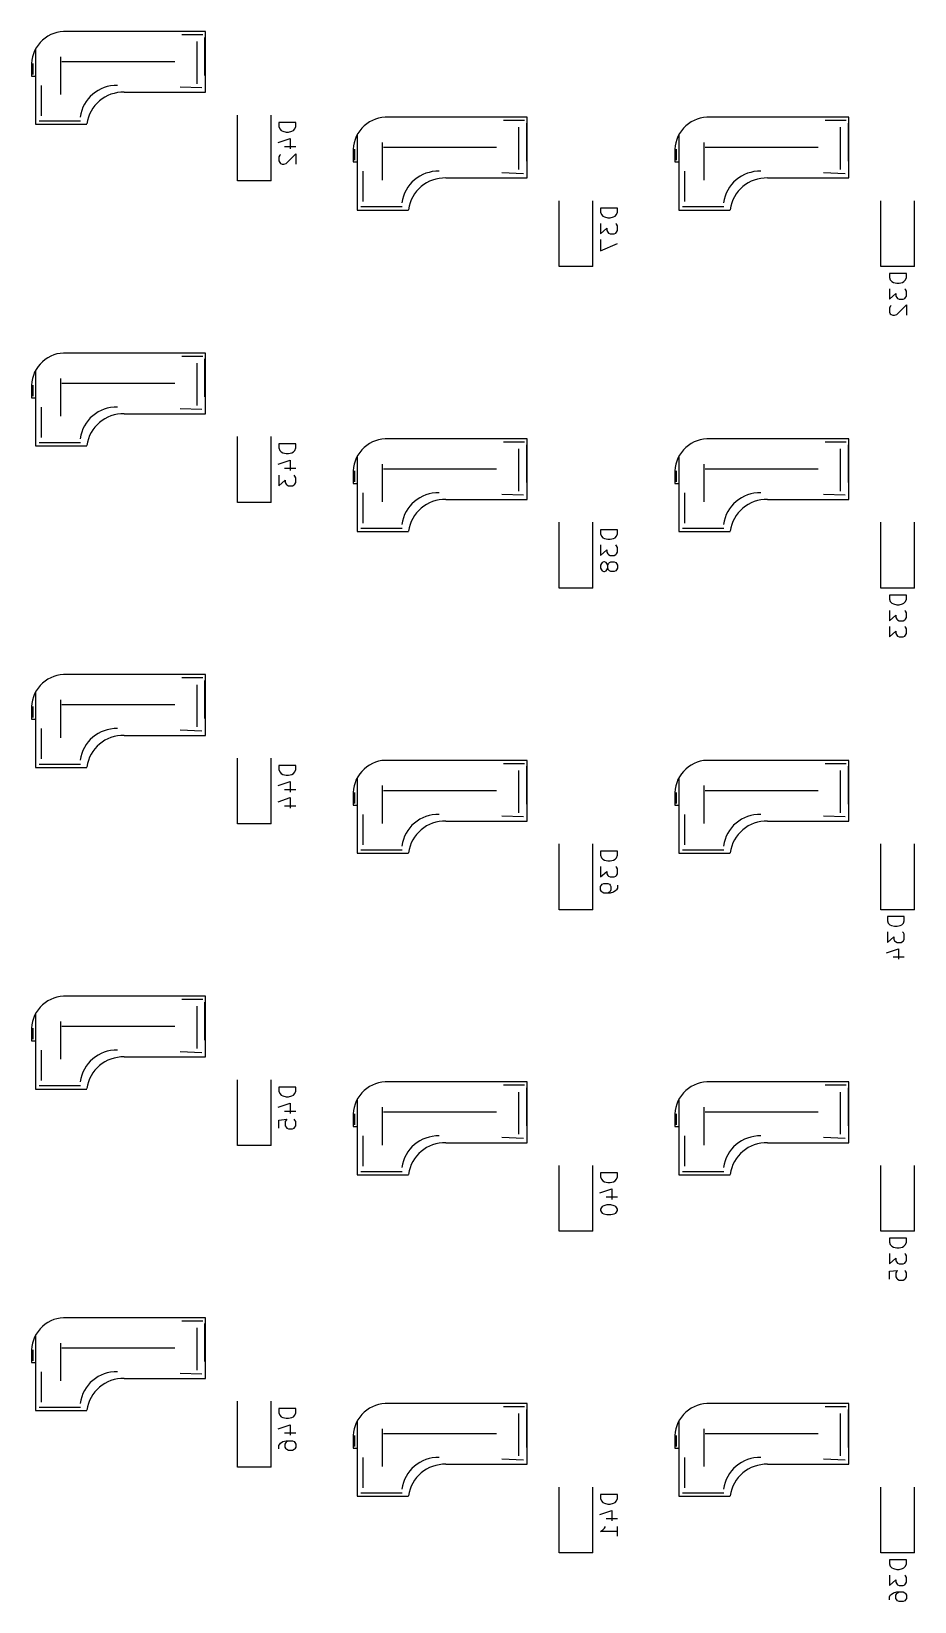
# Model space of a CAD drawing. Extents: x 83 to 346, y -162 to -57.
# Drawn here: x 154.9 to 207.2, y -152.5 to -59.5 of the extents above; entities that cross this region are included whole.
import ezdxf

# ---------------------------------------------------------------- set-up
doc = ezdxf.new("R2010")
doc.units = 0
doc.layers.add('BLACK', color=7, linetype='CONTINUOUS')

msp = doc.modelspace()

# ---------------------------------------------------------------- linework, layer by layer
at = {"layer": 'BLACK', "linetype": 'CONTINUOUS'}
for p, q in [((165.207, -59.5162), (157.007, -59.5162)), ((165.207, -63.1162), (165.207, -59.5162)), ((165.057, -59.7162), (163.807, -59.7162)), ((164.707, -60.1162), (164.707, -62.6162)), ((165.187, -62.1162), (165.187, -59.8662)), ((155.157, -60.5662), (155.157, -65.0162)), ((156.637, -61.0162), (156.637, -63.2562)), ((163.407, -61.3162), (156.707, -61.3162)), ((154.907, -61.4162), (154.907, -62.1662)), ((154.907, -62.1662), (155.107, -62.1662)), ((155.007, -62.0662), (155.007, -61.4162)), ((155.507, -64.5162), (155.507, -62.7162)), ((160.407, -63.1162), (165.207, -63.1162)), ((165.007, -62.8662), (163.707, -62.8162)), ((155.157, -65.0162), (158.187, -65.0162)), ((155.357, -64.8162), (157.807, -64.8162)), ((167.11, -68.3662), (167.11, -64.4662)), ((169.11, -68.3662), (169.11, -64.4662)), ((170.562, -64.9019), (169.562, -64.9019)), ((169.562, -64.9019), (169.562, -65.14)), ((170.562, -65.14), (170.562, -64.9019)), ((184.257, -64.5962), (176.057, -64.5962)), ((184.107, -64.7962), (182.857, -64.7962)), ((184.237, -67.1962), (184.237, -64.9462)), ((184.257, -68.1962), (184.257, -64.5962)), ((203.307, -64.5962), (195.107, -64.5962)), ((203.157, -64.7962), (201.907, -64.7962)), ((203.287, -67.1962), (203.287, -64.9462)), ((203.307, -68.1962), (203.307, -64.5962)), ((169.515, -66.0924), (170.229, -65.8543)), ((169.562, -65.14), (169.61, -65.2829)), ((169.61, -65.2829), (169.705, -65.3781)), ((169.705, -65.3781), (169.8, -65.4257)), ((169.8, -65.4257), (169.991, -65.4733)), ((169.991, -65.4733), (170.134, -65.4733)), ((170.134, -65.4733), (170.324, -65.4257)), ((170.229, -65.8543), (170.229, -66.4733)), ((170.324, -65.4257), (170.419, -65.3781)), ((170.419, -65.3781), (170.515, -65.2829)), ((170.515, -65.2829), (170.562, -65.14)), ((174.207, -65.6462), (174.207, -70.0962)), ((183.757, -65.1962), (183.757, -67.6962)), ((193.257, -65.6462), (193.257, -70.0962)), ((202.807, -65.1962), (202.807, -67.6962)), ((169.61, -66.8543), (169.562, -66.9495)), ((169.562, -66.9495), (169.562, -67.1876)), ((169.658, -66.8067), (169.61, -66.8543)), ((169.896, -66.3305), (170.562, -66.3305)), ((169.991, -67.3305), (170.562, -66.7591)), ((170.562, -66.7591), (170.562, -67.3781)), ((173.957, -66.4962), (173.957, -67.2462)), ((174.057, -67.1462), (174.057, -66.4962)), ((175.687, -66.0962), (175.687, -68.3362)), ((182.457, -66.3962), (175.757, -66.3962)), ((193.007, -66.4962), (193.007, -67.2462)), ((193.107, -67.1462), (193.107, -66.4962)), ((194.737, -66.0962), (194.737, -68.3362)), ((201.507, -66.3962), (194.807, -66.3962)), ((169.562, -67.1876), (169.61, -67.2829)), ((169.61, -67.2829), (169.658, -67.3305)), ((169.658, -67.3305), (169.753, -67.3781)), ((169.753, -67.3781), (169.848, -67.3781)), ((169.848, -67.3781), (169.991, -67.3305)), ((173.957, -67.2462), (174.157, -67.2462)), ((174.557, -69.5962), (174.557, -67.7962)), ((184.057, -67.9462), (182.757, -67.8962)), ((193.007, -67.2462), (193.207, -67.2462)), ((193.607, -69.5962), (193.607, -67.7962)), ((203.107, -67.9462), (201.807, -67.8962)), ((169.11, -68.3662), (167.11, -68.3662)), ((179.457, -68.1962), (184.257, -68.1962)), ((198.507, -68.1962), (203.307, -68.1962)), ((186.16, -73.4462), (186.16, -69.5462)), ((188.16, -73.4462), (188.16, -69.5462)), ((205.21, -73.4462), (205.21, -69.5462)), ((207.21, -73.4462), (207.21, -69.5462)), ((174.207, -70.0962), (177.237, -70.0962)), ((174.407, -69.8962), (176.857, -69.8962)), ((189.612, -69.9819), (188.612, -69.9819)), ((188.612, -69.9819), (188.612, -70.22)), ((188.612, -70.22), (188.66, -70.3629)), ((188.66, -70.3629), (188.755, -70.4581)), ((188.755, -70.4581), (188.85, -70.5057)), ((188.85, -70.5057), (189.041, -70.5533)), ((189.041, -70.5533), (189.184, -70.5533)), ((189.184, -70.5533), (189.374, -70.5057)), ((189.374, -70.5057), (189.469, -70.4581)), ((189.469, -70.4581), (189.565, -70.3629)), ((189.565, -70.3629), (189.612, -70.22)), ((189.612, -70.22), (189.612, -69.9819)), ((193.257, -70.0962), (196.287, -70.0962)), ((193.457, -69.8962), (195.907, -69.8962)), ((188.612, -70.8867), (188.612, -71.5057)), ((188.612, -71.5057), (188.993, -71.1724)), ((188.993, -71.1724), (188.993, -71.3153)), ((188.993, -71.3153), (189.041, -71.4105)), ((189.041, -71.4105), (189.088, -71.4581)), ((189.088, -71.4581), (189.184, -71.5057)), ((189.184, -71.5057), (189.422, -71.5057)), ((189.422, -71.5057), (189.517, -71.4581)), ((189.565, -70.9343), (189.517, -70.8867)), ((189.517, -71.4581), (189.565, -71.4105)), ((189.612, -71.0295), (189.565, -70.9343)), ((189.565, -71.4105), (189.612, -71.3153)), ((189.612, -71.3153), (189.612, -71.0295)), ((188.612, -71.8391), (188.612, -72.5057)), ((188.612, -72.5057), (189.612, -72.0772)), ((188.16, -73.4462), (186.16, -73.4462)), ((207.21, -73.4462), (205.21, -73.4462)), ((206.726, -73.8554), (205.726, -73.8554)), ((205.726, -73.8554), (205.726, -74.0935)), ((205.726, -74.0935), (205.773, -74.2364)), ((205.773, -74.2364), (205.869, -74.3316)), ((205.869, -74.3316), (205.964, -74.3792)), ((205.964, -74.3792), (206.154, -74.4268)), ((206.297, -74.4268), (206.488, -74.3792)), ((206.488, -74.3792), (206.583, -74.3316)), ((206.583, -74.3316), (206.678, -74.2364)), ((206.678, -74.2364), (206.726, -74.0935)), ((206.726, -74.0935), (206.726, -73.8554)), ((205.726, -74.7602), (205.726, -75.3792)), ((205.726, -75.3792), (206.107, -75.0459)), ((206.107, -75.0459), (206.107, -75.1887)), ((206.107, -75.1887), (206.154, -75.284)), ((206.154, -74.4268), (206.297, -74.4268)), ((206.154, -75.284), (206.202, -75.3316)), ((206.202, -75.3316), (206.297, -75.3792)), ((206.535, -75.3792), (206.631, -75.3316)), ((206.678, -74.8078), (206.631, -74.7602)), ((206.631, -75.3316), (206.678, -75.284)), ((206.726, -74.903), (206.678, -74.8078)), ((206.678, -75.284), (206.726, -75.1887)), ((206.726, -75.1887), (206.726, -74.903)), ((205.773, -75.8078), (205.726, -75.903)), ((205.726, -75.903), (205.726, -76.1411)), ((205.726, -76.1411), (205.773, -76.2364)), ((205.821, -75.7602), (205.773, -75.8078)), ((205.773, -76.2364), (205.821, -76.284)), ((206.154, -76.284), (206.726, -75.7126)), ((206.297, -75.3792), (206.535, -75.3792)), ((206.726, -75.7126), (206.726, -76.3316)), ((205.821, -76.284), (205.916, -76.3316)), ((205.916, -76.3316), (206.011, -76.3316)), ((206.011, -76.3316), (206.154, -76.284)), ((165.207, -78.5662), (157.007, -78.5662)), ((165.057, -78.7662), (163.807, -78.7662)), ((165.187, -81.1662), (165.187, -78.9162)), ((165.207, -82.1662), (165.207, -78.5662)), ((155.157, -79.6162), (155.157, -84.0662)), ((164.707, -79.1662), (164.707, -81.6662)), ((154.907, -80.4662), (154.907, -81.2162)), ((155.007, -81.1162), (155.007, -80.4662)), ((156.637, -80.0662), (156.637, -82.3062)), ((163.407, -80.3662), (156.707, -80.3662)), ((154.907, -81.2162), (155.107, -81.2162)), ((155.507, -83.5662), (155.507, -81.7662)), ((160.407, -82.1662), (165.207, -82.1662)), ((165.007, -81.9162), (163.707, -81.8662)), ((167.11, -87.4162), (167.11, -83.5162)), ((169.11, -87.4162), (169.11, -83.5162)), ((184.257, -83.6462), (176.057, -83.6462)), ((184.257, -87.2462), (184.257, -83.6462)), ((203.307, -83.6462), (195.107, -83.6462)), ((203.307, -87.2462), (203.307, -83.6462)), ((155.157, -84.0662), (158.187, -84.0662)), ((155.357, -83.8662), (157.807, -83.8662)), ((170.562, -83.9519), (169.562, -83.9519)), ((169.562, -83.9519), (169.562, -84.19)), ((169.562, -84.19), (169.61, -84.3329)), ((169.61, -84.3329), (169.705, -84.4281)), ((169.705, -84.4281), (169.8, -84.4757)), ((169.8, -84.4757), (169.991, -84.5233)), ((169.991, -84.5233), (170.134, -84.5233)), ((170.134, -84.5233), (170.324, -84.4757)), ((170.324, -84.4757), (170.419, -84.4281)), ((170.419, -84.4281), (170.515, -84.3329)), ((170.515, -84.3329), (170.562, -84.19)), ((170.562, -84.19), (170.562, -83.9519)), ((184.107, -83.8462), (182.857, -83.8462)), ((183.757, -84.2462), (183.757, -86.7462)), ((184.237, -86.2462), (184.237, -83.9962)), ((203.157, -83.8462), (201.907, -83.8462)), ((202.807, -84.2462), (202.807, -86.7462)), ((203.287, -86.2462), (203.287, -83.9962)), ((169.515, -85.1424), (170.229, -84.9043)), ((169.896, -85.3805), (170.562, -85.3805)), ((170.229, -84.9043), (170.229, -85.5233)), ((173.957, -85.5462), (173.957, -86.2962)), ((174.057, -86.1962), (174.057, -85.5462)), ((174.207, -84.6962), (174.207, -89.1462)), ((175.687, -85.1462), (175.687, -87.3862)), ((182.457, -85.4462), (175.757, -85.4462)), ((193.007, -85.5462), (193.007, -86.2962)), ((193.107, -86.1962), (193.107, -85.5462)), ((193.257, -84.6962), (193.257, -89.1462)), ((194.737, -85.1462), (194.737, -87.3862)), ((201.507, -85.4462), (194.807, -85.4462)), ((169.562, -85.8091), (169.562, -86.4281)), ((169.562, -86.4281), (169.943, -86.0948)), ((169.943, -86.0948), (169.943, -86.2376)), ((169.943, -86.2376), (169.991, -86.3329)), ((169.991, -86.3329), (170.038, -86.3805)), ((170.038, -86.3805), (170.134, -86.4281)), ((170.134, -86.4281), (170.372, -86.4281)), ((170.372, -86.4281), (170.467, -86.3805)), ((170.515, -85.8567), (170.467, -85.8091)), ((170.467, -86.3805), (170.515, -86.3329)), ((170.562, -85.9519), (170.515, -85.8567)), ((170.515, -86.3329), (170.562, -86.2376)), ((170.562, -86.2376), (170.562, -85.9519)), ((173.957, -86.2962), (174.157, -86.2962)), ((193.007, -86.2962), (193.207, -86.2962)), ((169.11, -87.4162), (167.11, -87.4162)), ((174.557, -88.6462), (174.557, -86.8462)), ((179.457, -87.2462), (184.257, -87.2462)), ((184.057, -86.9962), (182.757, -86.9462)), ((193.607, -88.6462), (193.607, -86.8462)), ((198.507, -87.2462), (203.307, -87.2462)), ((203.107, -86.9962), (201.807, -86.9462)), ((174.207, -89.1462), (177.237, -89.1462)), ((174.407, -88.9462), (176.857, -88.9462)), ((186.16, -92.4962), (186.16, -88.5962)), ((188.16, -92.4962), (188.16, -88.5962)), ((189.612, -89.0319), (188.612, -89.0319)), ((188.612, -89.0319), (188.612, -89.27)), ((188.612, -89.27), (188.66, -89.4129)), ((189.565, -89.4129), (189.612, -89.27)), ((189.612, -89.27), (189.612, -89.0319)), ((193.257, -89.1462), (196.287, -89.1462)), ((193.457, -88.9462), (195.907, -88.9462)), ((205.21, -92.4962), (205.21, -88.5962)), ((207.21, -92.4962), (207.21, -88.5962)), ((188.612, -89.9367), (188.612, -90.5557)), ((188.612, -90.5557), (188.993, -90.2224)), ((188.66, -89.4129), (188.755, -89.5081)), ((188.755, -89.5081), (188.85, -89.5557)), ((188.85, -89.5557), (189.041, -89.6033)), ((188.993, -90.2224), (188.993, -90.3652)), ((189.041, -89.6033), (189.184, -89.6033)), ((189.184, -89.6033), (189.374, -89.5557)), ((189.374, -89.5557), (189.469, -89.5081)), ((189.469, -89.5081), (189.565, -89.4129)), ((189.565, -89.9843), (189.517, -89.9367)), ((189.612, -90.0795), (189.565, -89.9843)), ((189.612, -90.3652), (189.612, -90.0795)), ((188.66, -91.0319), (188.612, -91.1272)), ((188.612, -91.1272), (188.612, -91.3176)), ((188.708, -90.9843), (188.66, -91.0319)), ((188.803, -90.9367), (188.708, -90.9843)), ((188.85, -90.9367), (188.803, -90.9367)), ((188.946, -90.9843), (188.85, -90.9367)), ((188.993, -91.0319), (188.946, -90.9843)), ((188.993, -90.3652), (189.041, -90.4605)), ((189.041, -91.1272), (188.993, -91.0319)), ((189.041, -90.4605), (189.088, -90.5081)), ((189.041, -91.1272), (189.088, -91.0319)), ((189.041, -91.3176), (189.041, -91.1272)), ((189.088, -90.5081), (189.184, -90.5557)), ((189.088, -91.0319), (189.136, -90.9843)), ((189.136, -90.9843), (189.231, -90.9367)), ((189.184, -90.5557), (189.422, -90.5557)), ((189.231, -90.9367), (189.422, -90.9367)), ((189.422, -90.5557), (189.517, -90.5081)), ((189.422, -90.9367), (189.517, -90.9843)), ((189.517, -90.5081), (189.565, -90.4605)), ((189.517, -90.9843), (189.565, -91.0319)), ((189.565, -90.4605), (189.612, -90.3652)), ((189.565, -91.0319), (189.612, -91.1272)), ((189.612, -91.1272), (189.612, -91.3176)), ((188.612, -91.3176), (188.66, -91.4129)), ((188.66, -91.4129), (188.708, -91.4605)), ((188.708, -91.4605), (188.803, -91.5081)), ((188.803, -91.5081), (188.85, -91.5081)), ((188.85, -91.5081), (188.946, -91.4605)), ((188.946, -91.4605), (188.993, -91.4129)), ((188.993, -91.4129), (189.041, -91.3176)), ((189.088, -91.4129), (189.041, -91.3176)), ((189.136, -91.4605), (189.088, -91.4129)), ((189.231, -91.5081), (189.136, -91.4605)), ((189.422, -91.5081), (189.231, -91.5081)), ((189.517, -91.4605), (189.422, -91.5081)), ((189.565, -91.4129), (189.517, -91.4605)), ((189.612, -91.3176), (189.565, -91.4129)), ((188.16, -92.4962), (186.16, -92.4962)), ((207.21, -92.4962), (205.21, -92.4962)), ((206.726, -92.9054), (205.726, -92.9054)), ((205.726, -92.9054), (205.726, -93.1435)), ((206.726, -93.1435), (206.726, -92.9054)), ((205.726, -93.1435), (205.773, -93.2864)), ((205.726, -93.8102), (205.726, -94.4292)), ((205.773, -93.2864), (205.869, -93.3816)), ((205.869, -93.3816), (205.964, -93.4292)), ((205.964, -93.4292), (206.154, -93.4768)), ((206.154, -93.4768), (206.297, -93.4768)), ((206.297, -93.4768), (206.488, -93.4292)), ((206.488, -93.4292), (206.583, -93.3816)), ((206.583, -93.3816), (206.678, -93.2864)), ((206.678, -93.8578), (206.631, -93.8102)), ((206.678, -93.2864), (206.726, -93.1435)), ((206.726, -93.953), (206.678, -93.8578)), ((205.726, -94.4292), (206.107, -94.0959)), ((205.726, -94.7626), (205.726, -95.3816)), ((206.107, -94.0959), (206.107, -94.2387)), ((206.107, -94.2387), (206.154, -94.334)), ((206.154, -94.334), (206.202, -94.3816)), ((206.202, -94.3816), (206.297, -94.4292)), ((206.297, -94.4292), (206.535, -94.4292)), ((206.535, -94.4292), (206.631, -94.3816)), ((206.631, -94.3816), (206.678, -94.334)), ((206.678, -94.8102), (206.631, -94.7626)), ((206.678, -94.334), (206.726, -94.2387)), ((206.726, -94.9054), (206.678, -94.8102)), ((206.726, -94.2387), (206.726, -93.953)), ((205.726, -95.3816), (206.107, -95.0483)), ((206.107, -95.0483), (206.107, -95.1911)), ((206.107, -95.1911), (206.154, -95.2864)), ((206.154, -95.2864), (206.202, -95.334)), ((206.202, -95.334), (206.297, -95.3816)), ((206.297, -95.3816), (206.535, -95.3816)), ((206.535, -95.3816), (206.631, -95.334)), ((206.631, -95.334), (206.678, -95.2864)), ((206.678, -95.2864), (206.726, -95.1911)), ((206.726, -95.1911), (206.726, -94.9054)), ((165.207, -97.6162), (157.007, -97.6162)), ((165.207, -101.216), (165.207, -97.6162)), ((165.057, -97.8162), (163.807, -97.8162)), ((164.707, -98.2162), (164.707, -100.716)), ((165.187, -100.216), (165.187, -97.9662)), ((154.907, -99.5162), (154.907, -100.266)), ((155.007, -100.166), (155.007, -99.5162)), ((155.157, -98.6662), (155.157, -103.116)), ((156.637, -99.1162), (156.637, -101.356)), ((163.407, -99.4162), (156.707, -99.4162)), ((154.907, -100.266), (155.107, -100.266)), ((155.507, -102.616), (155.507, -100.816)), ((160.407, -101.216), (165.207, -101.216)), ((165.007, -100.966), (163.707, -100.916)), ((155.157, -103.116), (158.187, -103.116)), ((155.357, -102.916), (157.807, -102.916)), ((167.11, -106.466), (167.11, -102.566)), ((169.11, -106.466), (169.11, -102.566)), ((170.562, -103.002), (169.562, -103.002)), ((169.562, -103.002), (169.562, -103.24)), ((169.562, -103.24), (169.61, -103.383)), ((170.515, -103.383), (170.562, -103.24)), ((170.562, -103.24), (170.562, -103.002)), ((184.257, -102.696), (176.057, -102.696)), ((184.107, -102.896), (182.857, -102.896)), ((184.237, -105.296), (184.237, -103.046)), ((184.257, -106.296), (184.257, -102.696)), ((203.307, -102.696), (195.107, -102.696)), ((203.157, -102.896), (201.907, -102.896)), ((203.287, -105.296), (203.287, -103.046)), ((203.307, -106.296), (203.307, -102.696)), ((169.515, -104.192), (170.229, -103.954)), ((169.61, -103.383), (169.705, -103.478)), ((169.705, -103.478), (169.8, -103.526)), ((169.8, -103.526), (169.991, -103.573)), ((169.991, -103.573), (170.134, -103.573)), ((170.134, -103.573), (170.324, -103.526)), ((170.229, -103.954), (170.229, -104.573)), ((170.324, -103.526), (170.419, -103.478)), ((170.419, -103.478), (170.515, -103.383)), ((174.207, -103.746), (174.207, -108.196)), ((183.757, -103.296), (183.757, -105.796)), ((193.257, -103.746), (193.257, -108.196)), ((202.807, -103.296), (202.807, -105.796)), ((169.515, -105.145), (170.229, -104.907)), ((169.896, -104.43), (170.562, -104.43)), ((170.229, -104.907), (170.229, -105.526)), ((173.957, -104.596), (173.957, -105.346)), ((174.057, -105.246), (174.057, -104.596)), ((175.687, -104.196), (175.687, -106.436)), ((182.457, -104.496), (175.757, -104.496)), ((193.007, -104.596), (193.007, -105.346)), ((193.107, -105.246), (193.107, -104.596)), ((194.737, -104.196), (194.737, -106.436)), ((201.507, -104.496), (194.807, -104.496)), ((169.896, -105.383), (170.562, -105.383)), ((173.957, -105.346), (174.157, -105.346)), ((174.557, -107.696), (174.557, -105.896)), ((184.057, -106.046), (182.757, -105.996)), ((193.007, -105.346), (193.207, -105.346)), ((193.607, -107.696), (193.607, -105.896)), ((203.107, -106.046), (201.807, -105.996)), ((169.11, -106.466), (167.11, -106.466)), ((179.457, -106.296), (184.257, -106.296)), ((198.507, -106.296), (203.307, -106.296)), ((186.16, -111.546), (186.16, -107.646)), ((188.16, -111.546), (188.16, -107.646)), ((205.21, -111.546), (205.21, -107.646)), ((207.21, -111.546), (207.21, -107.646)), ((174.207, -108.196), (177.237, -108.196)), ((174.407, -107.996), (176.857, -107.996)), ((189.612, -108.082), (188.612, -108.082)), ((188.612, -108.082), (188.612, -108.32)), ((188.612, -108.32), (188.66, -108.463)), ((188.66, -108.463), (188.755, -108.558)), ((188.755, -108.558), (188.85, -108.606)), ((188.85, -108.606), (189.041, -108.653)), ((189.041, -108.653), (189.184, -108.653)), ((189.184, -108.653), (189.374, -108.606)), ((189.374, -108.606), (189.469, -108.558)), ((189.469, -108.558), (189.565, -108.463)), ((189.565, -108.463), (189.612, -108.32)), ((189.612, -108.32), (189.612, -108.082)), ((193.257, -108.196), (196.287, -108.196)), ((193.457, -107.996), (195.907, -107.996)), ((188.612, -108.987), (188.612, -109.606)), ((188.612, -109.606), (188.993, -109.272)), ((188.993, -109.272), (188.993, -109.415)), ((188.993, -109.415), (189.041, -109.51)), ((189.041, -109.51), (189.088, -109.558)), ((189.088, -109.558), (189.184, -109.606)), ((189.184, -109.606), (189.422, -109.606)), ((189.422, -109.606), (189.517, -109.558)), ((189.565, -109.034), (189.517, -108.987)), ((189.517, -109.558), (189.565, -109.51)), ((189.612, -109.13), (189.565, -109.034)), ((189.565, -109.51), (189.612, -109.415)), ((189.612, -109.415), (189.612, -109.13)), ((188.612, -110.177), (188.66, -110.082)), ((188.612, -110.368), (188.612, -110.177)), ((188.66, -110.463), (188.612, -110.368)), ((188.66, -110.082), (188.708, -110.034)), ((188.708, -110.51), (188.66, -110.463)), ((188.708, -110.034), (188.803, -109.987)), ((188.803, -110.558), (188.708, -110.51)), ((188.803, -109.987), (189.041, -109.987)), ((189.184, -110.558), (188.803, -110.558)), ((189.041, -109.987), (189.136, -110.034)), ((189.136, -110.51), (189.041, -110.558)), ((189.136, -110.034), (189.184, -110.082)), ((189.184, -110.463), (189.136, -110.51)), ((189.184, -110.082), (189.231, -110.177)), ((189.231, -110.368), (189.184, -110.463)), ((189.374, -110.51), (189.184, -110.558)), ((189.231, -110.177), (189.231, -110.368)), ((189.517, -110.415), (189.374, -110.51)), ((189.565, -110.368), (189.517, -110.415)), ((189.612, -110.272), (189.565, -110.368)), ((189.612, -110.082), (189.612, -110.272)), ((188.16, -111.546), (186.16, -111.546)), ((207.21, -111.546), (205.21, -111.546)), ((206.599, -111.955), (205.599, -111.955)), ((205.599, -111.955), (205.599, -112.194)), ((205.599, -112.194), (205.646, -112.336)), ((205.646, -112.336), (205.742, -112.432)), ((205.742, -112.432), (205.837, -112.479)), ((205.837, -112.479), (206.027, -112.527)), ((206.027, -112.527), (206.17, -112.527)), ((206.17, -112.527), (206.361, -112.479)), ((206.361, -112.479), (206.456, -112.432)), ((206.456, -112.432), (206.551, -112.336)), ((206.551, -112.336), (206.599, -112.194)), ((206.599, -112.194), (206.599, -111.955)), ((205.599, -112.86), (205.599, -113.479)), ((205.599, -113.479), (205.98, -113.146)), ((205.98, -113.146), (205.98, -113.289)), ((205.98, -113.289), (206.027, -113.384)), ((206.027, -113.384), (206.075, -113.432)), ((206.075, -113.432), (206.17, -113.479)), ((206.17, -113.479), (206.408, -113.479)), ((206.408, -113.479), (206.504, -113.432)), ((206.551, -112.908), (206.504, -112.86)), ((206.504, -113.432), (206.551, -113.384)), ((206.599, -113.003), (206.551, -112.908)), ((206.551, -113.384), (206.599, -113.289)), ((206.599, -113.289), (206.599, -113.003)), ((205.551, -114.098), (206.265, -113.86)), ((205.932, -114.336), (206.599, -114.336)), ((206.265, -113.86), (206.265, -114.479)), ((165.207, -116.666), (157.007, -116.666)), ((165.057, -116.866), (163.807, -116.866)), ((165.187, -119.266), (165.187, -117.016)), ((165.207, -120.266), (165.207, -116.666)), ((155.157, -117.716), (155.157, -122.166)), ((164.707, -117.266), (164.707, -119.766)), ((154.907, -118.566), (154.907, -119.316)), ((155.007, -119.216), (155.007, -118.566)), ((156.637, -118.166), (156.637, -120.406)), ((163.407, -118.466), (156.707, -118.466)), ((154.907, -119.316), (155.107, -119.316)), ((155.507, -121.666), (155.507, -119.866)), ((165.007, -120.016), (163.707, -119.966)), ((160.407, -120.266), (165.207, -120.266)), ((167.11, -125.516), (167.11, -121.616)), ((169.11, -125.516), (169.11, -121.616)), ((184.257, -121.746), (176.057, -121.746)), ((184.257, -125.346), (184.257, -121.746)), ((203.307, -121.746), (195.107, -121.746)), ((203.307, -125.346), (203.307, -121.746)), ((155.157, -122.166), (158.187, -122.166)), ((155.357, -121.966), (157.807, -121.966)), ((170.562, -122.052), (169.562, -122.052)), ((169.562, -122.052), (169.562, -122.29)), ((169.562, -122.29), (169.61, -122.433)), ((169.61, -122.433), (169.705, -122.528)), ((169.705, -122.528), (169.8, -122.576)), ((169.8, -122.576), (169.991, -122.623)), ((169.991, -122.623), (170.134, -122.623)), ((170.134, -122.623), (170.324, -122.576)), ((170.324, -122.576), (170.419, -122.528)), ((170.419, -122.528), (170.515, -122.433)), ((170.515, -122.433), (170.562, -122.29)), ((170.562, -122.29), (170.562, -122.052)), ((184.107, -121.946), (182.857, -121.946)), ((183.757, -122.346), (183.757, -124.846)), ((184.237, -124.346), (184.237, -122.096)), ((203.157, -121.946), (201.907, -121.946)), ((202.807, -122.346), (202.807, -124.846)), ((203.287, -124.346), (203.287, -122.096)), ((169.515, -123.242), (170.229, -123.004)), ((169.896, -123.48), (170.562, -123.48)), ((170.229, -123.004), (170.229, -123.623)), ((173.957, -123.646), (173.957, -124.396)), ((174.057, -124.296), (174.057, -123.646)), ((174.207, -122.796), (174.207, -127.246)), ((175.687, -123.246), (175.687, -125.486)), ((182.457, -123.546), (175.757, -123.546)), ((193.007, -123.646), (193.007, -124.396)), ((193.107, -124.296), (193.107, -123.646)), ((193.257, -122.796), (193.257, -127.246)), ((194.737, -123.246), (194.737, -125.486)), ((201.507, -123.546), (194.807, -123.546)), ((169.562, -124.004), (170.038, -123.957)), ((169.562, -124.48), (169.562, -124.004)), ((169.991, -124.004), (169.943, -124.1)), ((169.943, -124.1), (169.943, -124.338)), ((169.943, -124.338), (169.991, -124.433)), ((170.038, -123.957), (169.991, -124.004)), ((169.991, -124.433), (170.038, -124.48)), ((170.038, -124.48), (170.134, -124.528)), ((170.134, -124.528), (170.372, -124.528)), ((170.372, -124.528), (170.467, -124.48)), ((170.515, -124.004), (170.467, -123.957)), ((170.467, -124.48), (170.515, -124.433)), ((170.562, -124.1), (170.515, -124.004)), ((170.515, -124.433), (170.562, -124.338)), ((170.562, -124.338), (170.562, -124.1)), ((173.957, -124.396), (174.157, -124.396)), ((193.007, -124.396), (193.207, -124.396)), ((169.11, -125.516), (167.11, -125.516)), ((174.557, -126.746), (174.557, -124.946)), ((179.457, -125.346), (184.257, -125.346)), ((184.057, -125.096), (182.757, -125.046)), ((193.607, -126.746), (193.607, -124.946)), ((198.507, -125.346), (203.307, -125.346)), ((203.107, -125.096), (201.807, -125.046)), ((174.207, -127.246), (177.237, -127.246)), ((174.407, -127.046), (176.857, -127.046)), ((186.16, -130.596), (186.16, -126.696)), ((188.16, -130.596), (188.16, -126.696)), ((189.612, -127.132), (188.612, -127.132)), ((188.612, -127.132), (188.612, -127.37)), ((188.612, -127.37), (188.66, -127.513)), ((189.565, -127.513), (189.612, -127.37)), ((189.612, -127.37), (189.612, -127.132)), ((193.257, -127.246), (196.287, -127.246)), ((193.457, -127.046), (195.907, -127.046)), ((205.21, -130.596), (205.21, -126.696)), ((207.21, -130.596), (207.21, -126.696)), ((188.565, -128.322), (189.279, -128.084)), ((188.66, -127.513), (188.755, -127.608)), ((188.755, -127.608), (188.85, -127.656)), ((188.85, -127.656), (189.041, -127.703)), ((189.041, -127.703), (189.184, -127.703)), ((189.184, -127.703), (189.374, -127.656)), ((189.279, -128.084), (189.279, -128.703)), ((189.374, -127.656), (189.469, -127.608)), ((189.469, -127.608), (189.565, -127.513)), ((188.66, -129.18), (188.612, -129.275)), ((188.612, -129.275), (188.612, -129.37)), ((188.708, -129.132), (188.66, -129.18)), ((188.803, -129.084), (188.708, -129.132)), ((188.993, -129.037), (188.803, -129.084)), ((188.946, -128.56), (189.612, -128.56)), ((189.231, -129.037), (188.993, -129.037)), ((189.422, -129.084), (189.231, -129.037)), ((189.517, -129.132), (189.422, -129.084)), ((189.565, -129.18), (189.517, -129.132)), ((189.612, -129.275), (189.565, -129.18)), ((189.612, -129.37), (189.612, -129.275)), ((188.612, -129.37), (188.66, -129.465)), ((188.66, -129.465), (188.708, -129.513)), ((188.708, -129.513), (188.803, -129.56)), ((188.803, -129.56), (188.993, -129.608)), ((188.993, -129.608), (189.231, -129.608)), ((189.231, -129.608), (189.422, -129.56)), ((189.422, -129.56), (189.517, -129.513)), ((189.517, -129.513), (189.565, -129.465)), ((189.565, -129.465), (189.612, -129.37)), ((188.16, -130.596), (186.16, -130.596)), ((207.21, -130.596), (205.21, -130.596)), ((206.726, -131.005), (205.726, -131.005)), ((205.726, -131.005), (205.726, -131.244)), ((206.726, -131.244), (206.726, -131.005)), ((205.726, -131.244), (205.773, -131.386)), ((205.726, -131.91), (205.726, -132.529)), ((205.773, -131.386), (205.869, -131.482)), ((205.869, -131.482), (205.964, -131.529)), ((205.964, -131.529), (206.154, -131.577)), ((206.154, -131.577), (206.297, -131.577)), ((206.297, -131.577), (206.488, -131.529)), ((206.488, -131.529), (206.583, -131.482)), ((206.583, -131.482), (206.678, -131.386)), ((206.678, -131.958), (206.631, -131.91)), ((206.678, -131.386), (206.726, -131.244)), ((206.726, -132.053), (206.678, -131.958)), ((206.726, -132.339), (206.726, -132.053)), ((205.726, -132.529), (206.107, -132.196)), ((205.726, -132.958), (206.202, -132.91)), ((205.726, -133.434), (205.726, -132.958)), ((206.107, -132.196), (206.107, -132.339)), ((206.107, -132.339), (206.154, -132.434)), ((206.154, -132.958), (206.107, -133.053)), ((206.154, -132.434), (206.202, -132.482)), ((206.202, -132.91), (206.154, -132.958)), ((206.202, -132.482), (206.297, -132.529)), ((206.297, -132.529), (206.535, -132.529)), ((206.535, -132.529), (206.631, -132.482)), ((206.631, -132.482), (206.678, -132.434)), ((206.678, -132.958), (206.631, -132.91)), ((206.678, -132.434), (206.726, -132.339)), ((206.726, -133.053), (206.678, -132.958)), ((206.107, -133.053), (206.107, -133.291)), ((206.107, -133.291), (206.154, -133.386)), ((206.154, -133.386), (206.202, -133.434)), ((206.202, -133.434), (206.297, -133.482)), ((206.297, -133.482), (206.535, -133.482)), ((206.535, -133.482), (206.631, -133.434)), ((206.631, -133.434), (206.678, -133.386)), ((206.678, -133.386), (206.726, -133.291)), ((206.726, -133.291), (206.726, -133.053)), ((165.207, -135.716), (157.007, -135.716)), ((165.207, -139.316), (165.207, -135.716)), ((165.057, -135.916), (163.807, -135.916)), ((164.707, -136.316), (164.707, -138.816)), ((165.187, -138.316), (165.187, -136.066)), ((154.907, -137.616), (154.907, -138.366)), ((155.007, -138.266), (155.007, -137.616)), ((155.157, -136.766), (155.157, -141.216)), ((156.637, -137.216), (156.637, -139.456)), ((163.407, -137.516), (156.707, -137.516)), ((154.907, -138.366), (155.107, -138.366)), ((155.507, -140.716), (155.507, -138.916)), ((160.407, -139.316), (165.207, -139.316)), ((165.007, -139.066), (163.707, -139.016)), ((155.157, -141.216), (158.187, -141.216)), ((155.357, -141.016), (157.807, -141.016)), ((167.11, -144.566), (167.11, -140.666)), ((169.11, -144.566), (169.11, -140.666)), ((170.562, -141.102), (169.562, -141.102)), ((169.562, -141.102), (169.562, -141.34)), ((169.562, -141.34), (169.61, -141.483)), ((170.515, -141.483), (170.562, -141.34)), ((170.562, -141.34), (170.562, -141.102)), ((184.257, -140.796), (176.057, -140.796)), ((184.107, -140.996), (182.857, -140.996)), ((184.237, -143.396), (184.237, -141.146)), ((184.257, -144.396), (184.257, -140.796)), ((203.307, -140.796), (195.107, -140.796)), ((203.157, -140.996), (201.907, -140.996)), ((203.287, -143.396), (203.287, -141.146)), ((203.307, -144.396), (203.307, -140.796)), ((169.515, -142.292), (170.229, -142.054)), ((169.61, -141.483), (169.705, -141.578)), ((169.705, -141.578), (169.8, -141.626)), ((169.8, -141.626), (169.991, -141.673)), ((169.991, -141.673), (170.134, -141.673)), ((170.134, -141.673), (170.324, -141.626)), ((170.229, -142.054), (170.229, -142.673)), ((170.324, -141.626), (170.419, -141.578)), ((170.419, -141.578), (170.515, -141.483)), ((174.207, -141.846), (174.207, -146.296)), ((175.687, -142.296), (175.687, -144.536)), ((183.757, -141.396), (183.757, -143.896)), ((193.257, -141.846), (193.257, -146.296)), ((194.737, -142.296), (194.737, -144.536)), ((202.807, -141.396), (202.807, -143.896)), ((169.562, -143.292), (169.61, -143.197)), ((169.61, -143.197), (169.658, -143.15)), ((169.658, -143.15), (169.8, -143.054)), ((169.8, -143.054), (169.991, -143.007)), ((169.896, -142.53), (170.562, -142.53)), ((169.943, -143.197), (169.991, -143.102)), ((169.943, -143.388), (169.943, -143.197)), ((169.991, -143.007), (170.372, -143.007)), ((169.991, -143.102), (170.038, -143.054)), ((170.038, -143.054), (170.134, -143.007)), ((170.372, -143.007), (170.467, -143.054)), ((170.467, -143.054), (170.515, -143.102)), ((170.515, -143.102), (170.562, -143.197)), ((170.562, -143.197), (170.562, -143.388)), ((173.957, -142.696), (173.957, -143.446)), ((174.057, -143.346), (174.057, -142.696)), ((182.457, -142.596), (175.757, -142.596)), ((193.007, -142.696), (193.007, -143.446)), ((193.107, -143.346), (193.107, -142.696)), ((201.507, -142.596), (194.807, -142.596)), ((169.562, -143.483), (169.562, -143.292)), ((169.991, -143.483), (169.943, -143.388)), ((170.038, -143.53), (169.991, -143.483)), ((170.134, -143.578), (170.038, -143.53)), ((170.372, -143.578), (170.134, -143.578)), ((170.467, -143.53), (170.372, -143.578)), ((170.515, -143.483), (170.467, -143.53)), ((170.562, -143.388), (170.515, -143.483)), ((173.957, -143.446), (174.157, -143.446)), ((174.557, -145.796), (174.557, -143.996)), ((184.057, -144.146), (182.757, -144.096)), ((193.007, -143.446), (193.207, -143.446)), ((193.607, -145.796), (193.607, -143.996)), ((203.107, -144.146), (201.807, -144.096)), ((169.11, -144.566), (167.11, -144.566)), ((179.457, -144.396), (184.257, -144.396)), ((198.507, -144.396), (203.307, -144.396)), ((186.16, -149.646), (186.16, -145.746)), ((188.16, -149.646), (188.16, -145.746)), ((205.21, -149.646), (205.21, -145.746)), ((207.21, -149.646), (207.21, -145.746)), ((174.207, -146.296), (177.237, -146.296)), ((174.407, -146.096), (176.857, -146.096)), ((189.612, -146.182), (188.612, -146.182)), ((188.612, -146.182), (188.612, -146.42)), ((188.612, -146.42), (188.66, -146.563)), ((188.66, -146.563), (188.755, -146.658)), ((188.755, -146.658), (188.85, -146.706)), ((188.85, -146.706), (189.041, -146.753)), ((189.041, -146.753), (189.184, -146.753)), ((189.184, -146.753), (189.374, -146.706)), ((189.374, -146.706), (189.469, -146.658)), ((189.469, -146.658), (189.565, -146.563)), ((189.565, -146.563), (189.612, -146.42)), ((189.612, -146.42), (189.612, -146.182)), ((193.257, -146.296), (196.287, -146.296)), ((193.457, -146.096), (195.907, -146.096)), ((188.565, -147.372), (189.279, -147.134)), ((188.946, -147.61), (189.612, -147.61)), ((189.279, -147.134), (189.279, -147.753)), ((188.612, -148.372), (188.755, -148.277)), ((189.612, -148.372), (188.612, -148.372)), ((188.755, -148.277), (188.85, -148.182)), ((188.85, -148.182), (188.898, -148.087)), ((189.612, -148.658), (189.612, -148.087)), ((188.16, -149.646), (186.16, -149.646)), ((207.21, -149.646), (205.21, -149.646)), ((206.726, -150.055), (205.726, -150.055)), ((205.726, -150.055), (205.726, -150.294)), ((205.726, -150.294), (205.773, -150.436)), ((205.773, -150.436), (205.869, -150.532)), ((205.869, -150.532), (205.964, -150.579)), ((205.964, -150.579), (206.154, -150.627)), ((206.154, -150.627), (206.297, -150.627)), ((206.297, -150.627), (206.488, -150.579)), ((206.488, -150.579), (206.583, -150.532)), ((206.583, -150.532), (206.678, -150.436)), ((206.678, -150.436), (206.726, -150.294)), ((206.726, -150.294), (206.726, -150.055)), ((205.726, -150.96), (205.726, -151.579)), ((205.726, -151.579), (206.107, -151.246)), ((206.107, -151.246), (206.107, -151.389)), ((206.107, -151.389), (206.154, -151.484)), ((206.154, -151.484), (206.202, -151.532)), ((206.202, -151.532), (206.297, -151.579)), ((206.297, -151.579), (206.535, -151.579)), ((206.535, -151.579), (206.631, -151.532)), ((206.678, -151.008), (206.631, -150.96)), ((206.631, -151.532), (206.678, -151.484)), ((206.726, -151.103), (206.678, -151.008)), ((206.678, -151.484), (206.726, -151.389)), ((206.726, -151.389), (206.726, -151.103)), ((205.726, -152.246), (205.773, -152.151)), ((205.726, -152.436), (205.726, -152.246)), ((205.773, -152.151), (205.821, -152.103)), ((205.821, -152.103), (205.964, -152.008)), ((205.964, -152.008), (206.154, -151.96)), ((206.107, -152.151), (206.154, -152.055)), ((206.107, -152.341), (206.107, -152.151)), ((206.154, -152.436), (206.107, -152.341)), ((206.154, -151.96), (206.535, -151.96)), ((206.154, -152.055), (206.202, -152.008)), ((206.202, -152.484), (206.154, -152.436)), ((206.202, -152.008), (206.297, -151.96)), ((206.297, -152.532), (206.202, -152.484)), ((206.535, -152.532), (206.297, -152.532)), ((206.535, -151.96), (206.631, -152.008)), ((206.631, -152.484), (206.535, -152.532)), ((206.631, -152.008), (206.678, -152.055)), ((206.678, -152.436), (206.631, -152.484)), ((206.678, -152.055), (206.726, -152.151)), ((206.726, -152.341), (206.678, -152.436)), ((206.726, -152.151), (206.726, -152.341))]:
    msp.add_line(p, q, dxfattribs=at)
at = {"layer": 'BLACK'}
for centre, radius, start, end in [((156.907, -61.5162), 2.0025, 87.1376, 177.138), ((159.942, -64.8862), 2.171, 88.2843, 172.284), ((160.342, -65.2862), 2.171, 88.2843, 172.284), ((175.957, -66.5962), 2.0025, 87.1376, 177.138), ((195.007, -66.5962), 2.0025, 87.1376, 177.138), ((178.992, -69.9662), 2.171, 88.2843, 172.284), ((198.042, -69.9662), 2.171, 88.2843, 172.284), ((179.392, -70.3662), 2.171, 88.2843, 172.284), ((198.442, -70.3662), 2.171, 88.2843, 172.284), ((156.907, -80.5662), 2.0025, 87.1376, 177.138), ((159.942, -83.9362), 2.171, 88.2843, 172.284), ((160.342, -84.3362), 2.171, 88.2843, 172.284), ((175.957, -85.6462), 2.0025, 87.1376, 177.138), ((195.007, -85.6462), 2.0025, 87.1376, 177.138), ((178.992, -89.0162), 2.171, 88.2843, 172.284), ((179.392, -89.4162), 2.171, 88.2843, 172.284), ((198.042, -89.0162), 2.171, 88.2843, 172.284), ((198.442, -89.4162), 2.171, 88.2843, 172.284), ((156.907, -99.6162), 2.0025, 87.1376, 177.138), ((159.942, -102.986), 2.171, 88.2843, 172.284), ((160.342, -103.386), 2.171, 88.2843, 172.284), ((175.957, -104.696), 2.0025, 87.1376, 177.138), ((195.007, -104.696), 2.0025, 87.1376, 177.138), ((178.992, -108.066), 2.171, 88.2843, 172.284), ((198.042, -108.066), 2.171, 88.2843, 172.284), ((179.392, -108.466), 2.171, 88.2843, 172.284), ((198.442, -108.466), 2.171, 88.2843, 172.284), ((156.907, -118.666), 2.0025, 87.1376, 177.138), ((159.942, -122.036), 2.171, 88.2843, 172.284), ((160.342, -122.436), 2.171, 88.2843, 172.284), ((175.957, -123.746), 2.0025, 87.1376, 177.138), ((195.007, -123.746), 2.0025, 87.1376, 177.138), ((178.992, -127.116), 2.171, 88.2843, 172.284), ((179.392, -127.516), 2.171, 88.2843, 172.284), ((198.042, -127.116), 2.171, 88.2843, 172.284), ((198.442, -127.516), 2.171, 88.2843, 172.284), ((156.907, -137.716), 2.0025, 87.1376, 177.138), ((159.942, -141.086), 2.171, 88.2843, 172.284), ((160.342, -141.486), 2.171, 88.2843, 172.284), ((175.957, -142.796), 2.0025, 87.1376, 177.138), ((195.007, -142.796), 2.0025, 87.1376, 177.138), ((178.992, -146.166), 2.171, 88.2843, 172.284), ((198.042, -146.166), 2.171, 88.2843, 172.284), ((179.392, -146.566), 2.171, 88.2843, 172.284), ((198.442, -146.566), 2.171, 88.2843, 172.284)]:
    msp.add_arc(centre, radius, start, end, dxfattribs=at)

doc.saveas('drawing.dxf')
